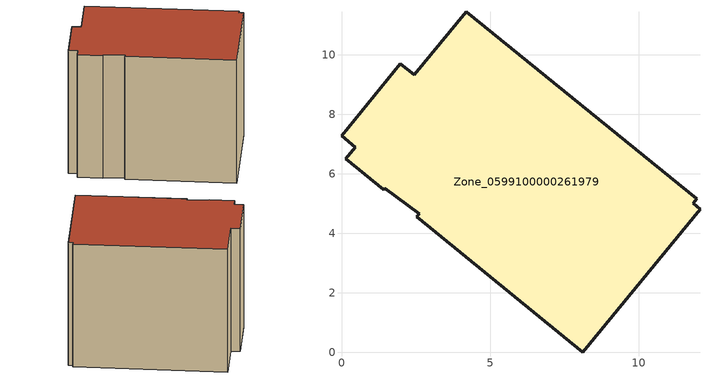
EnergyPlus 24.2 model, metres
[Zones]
Zone_0599100000261979
 floor ground (C_G): 12.05,4.82 8.11,0 2.53,4.57 2.61,4.67 1.45,5.53 1.42,5.47 0.14,6.52 0.46,6.9 0,7.29 1.98,9.71 2.45,9.33 4.19,11.46 11.94,5.16 11.82,5.01 z0
 wall outside (C_F): 0,7.29 0.46,6.9 0.14,6.52 1.42,5.47 1.45,5.53 2.61,4.67 2.53,4.57 8.11,0 12.05,4.82 11.82,5.01 11.94,5.16 4.19,11.46 2.45,9.33 1.98,9.71 0,7.29 z0:9.07
 roof outside (C_R): 1.45,5.53 2.61,4.67 2.53,4.57 8.11,0 12.05,4.82 11.82,5.01 11.94,5.16 4.19,11.46 2.45,9.33 1.98,9.71 0,7.29 0.46,6.9 0.14,6.52 1.42,5.47 z9.07
[BUILDING]
Pand.0599100000261979: North Axis=0; Terrain=City; Loads Convergence Tolerance Value=0.04; Temperature Convergence Tolerance Value=0.4; Solar Distribution=FullExterior; Maximum Number of Warmup Days=25; Minimum Number of Warmup Days=1
[Site:Location]
Rotterdam.The.Hague.AP_ZH_NLD Design_Conditions: Latitude=51.96; Longitude=4.45; Time Zone=1; Elevation=-4.5
[SITE:GROUNDTEMPERATURE:BUILDINGSURFACE]
18, 18, 18, 18, 18, 18, 18, 18, 18, 18, 18, 18
[MATERIAL] Thermal Absorptance=0.9; Solar Absorptance=0.7; Visible Absorptance=0.7
Name | Roughness | Thickness | Conductivity | Density | Specific Heat
G.TC.1946-1964 | MediumSmooth | 0.15 | 1 | 540 | 1210
F.TC.1946-1964 | Rough | 0.3 | 0.857143 | 1920 | 840
R.TC.1946-1964 | MediumRough | 0.2 | 0.235294 | 1500 | 1000
[CONSTRUCTION]
C_G: G.TC.1946-1964
C_F: F.TC.1946-1964
C_R: R.TC.1946-1964
[ZONE]
Zone_0599100000261979: Type=1; Multiplier=1; Ceiling Height=Autocalculate; Volume=Autocalculate; Floor Area=autocalculate; Part of Total Floor Area=Yes
[ZONEINFILTRATION:DESIGNFLOWRATE]
Infil_Zone_0599100000261979: Zone or ZoneList or Space or SpaceList=Zone_0599100000261979; Schedule=AlwaysOn; Design Flow Rate Calculation Method=Flow/Area; Flow Rate per Floor Area=0.003; Constant Term Coefficient=1; Temperature Term Coefficient=0; Velocity Term Coefficient=0; Velocity Squared Term Coefficient=0
[HVACTEMPLATE:ZONE:IDEALLOADSAIRSYSTEM]
Zone_0599100000261979: Maximum Heating Supply Air Temperature=50; Minimum Cooling Supply Air Temperature=13; Maximum Heating Supply Air Humidity Ratio=0.0156; Minimum Cooling Supply Air Humidity Ratio=0.0077; Heating Limit=NoLimit; Cooling Limit=NoLimit; Dehumidification Control Type=ConstantSensibleHeatRatio; Cooling Sensible Heat Ratio=0.7; Dehumidification Setpoint=60; Humidification Control Type=None; Humidification Setpoint=30; Outdoor Air Method=None; Outdoor Air Flow Rate per Person=0.00944; Outdoor Air Flow Rate per Zone Floor Area=0; Outdoor Air Flow Rate per Zone=0; Demand Controlled Ventilation Type=None; Outdoor Air Economizer Type=NoEconomizer; Heat Recovery Type=None; Sensible Heat Recovery Effectiveness=0.7; Latent Heat Recovery Effectiveness=0.65
[ZONECONTROL:THERMOSTAT]
ThermostatControl_Zone_0599100000261979: Zone or ZoneList=Zone_0599100000261979; Control Type Schedule=DualSetpointControlType; Control 1=Thermostat_Zone_0599100000261979; Temperature Difference Between Cutout And Setpoint=0
[THERMOSTATSETPOINT:DUALSETPOINT]
Thermostat_Zone_0599100000261979: Heating Setpoint Temperature Schedule=HeatingSetpoint_Zone_0599100000261979; Cooling Setpoint Temperature Schedule=CoolingSetpoint_Zone_0599100000261979
[SCHEDULE:COMPACT]
HeatingSetpoint_Zone_0599100000261979: Through: 12/31, For: AllDays, Until: 24:00, 21
CoolingSetpoint_Zone_0599100000261979: Through: 12/31, For: AllDays, Until: 24:00, 24
DualSetpointControlType: Through: 12/31, For: AllDays, Until: 24:00, 4
AlwaysOn: Through: 12/31, For: AllDays, Until: 24:00, 1
